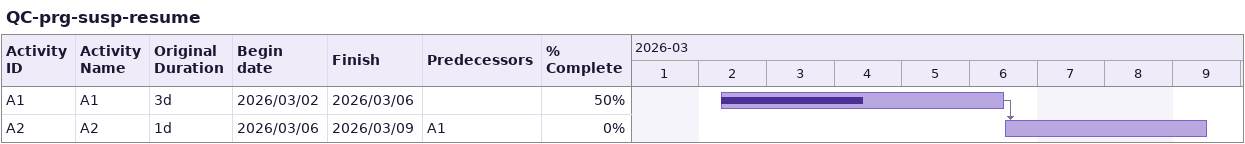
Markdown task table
QC-prg-susp-resume

| ID | Task | Original duration | Start | Finish | Predecessors | % complete |
|---|---|---|---|---|---|---|
| A1 | A1 | 3d | 2026-03-02 | 2026-03-06 |  | 50 |
| A2 | A2 | 1d | 2026-03-06 | 2026-03-09 | A1 | 0 |
